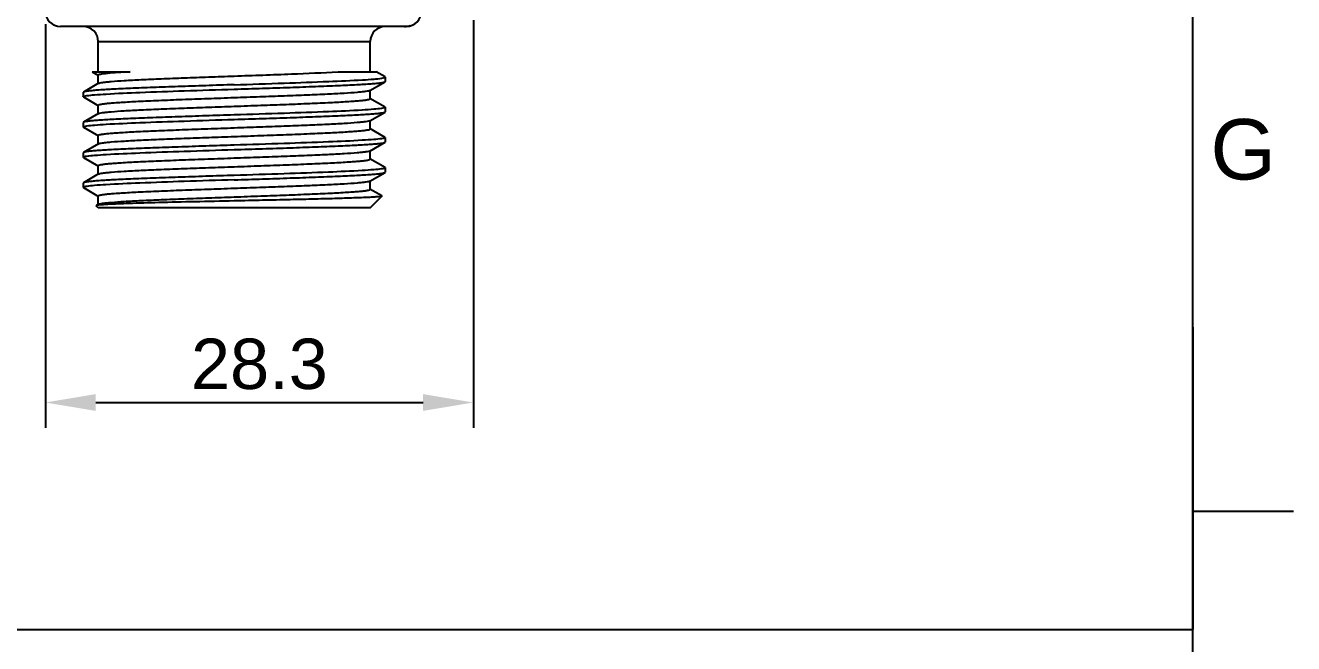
# Model space of a CAD drawing. Header units: millimetres. Extents: x 3594 to 3804, y -86 to 211.
# Drawn here: x 3740.9 to 3803.9, y -51.8 to -21.1 of the extents above; entities that cross this region are included whole.
import ezdxf

# ---------------------------------------------------------------- set-up
doc = ezdxf.new("R2010")
doc.units = ezdxf.units.MM
doc.header["$LTSCALE"] = 0.1
doc.layers.add('DIM', color=3, linetype='Continuous')
doc.layers.add('FORM', color=7, linetype='Continuous')
doc.styles.get("Standard").update_dxf_attribs({"font": 'arial.ttf'})
doc.dimstyles.new('ISO-25', dxfattribs={"dimtxt": 2.5, "dimasz": 2.5, "dimexe": 1.25, "dimexo": 0.625, "dimtad": 1, "dimlfac": 1.333333, "dimtxsty": 'Standard', "dimcen": 2.5, "dimadec": 0, "dimazin": 0, "dimtfac": 1, "dimtmove": 0, "dimatfit": 3, "dimfxl": 0, "dimarcsym": 0})

# ---------------------------------------------------------------- blocks, each defined once
blk = doc.blocks.new('*D18')
at = {"layer": 'Defpoints', "color": 0}
for p in [(3741.943, -20.447), (3763.192, -20.26), (3763.192, -39.859)]:
    blk.add_point(p, dxfattribs=at)
at = {"layer": 'DIM', "color": 0, "lineweight": -2}
for p, q in [((3741.943, -21.072), (3741.943, -41.109)), ((3763.192, -20.885), (3763.192, -41.109)), ((3744.443, -39.859), (3760.692, -39.859))]:
    blk.add_line(p, q, dxfattribs=at)
at = {"layer": 'DIM', "color": 0}
for points in [[(3744.443, -39.442), (3744.443, -40.275), (3741.943, -39.859)], [(3760.692, -39.442), (3760.692, -40.275), (3763.192, -39.859)]]:
    blk.add_solid(points, dxfattribs=at)
at = {"layer": 'DIM', "color": 0, "insert": (3752.567, -37.956), "char_height": 2.5, "attachment_point": 5}
blk.add_mtext('28.3', dxfattribs=at)

msp = doc.modelspace()

# ---------------------------------------------------------------- linework, layer by layer
at = {"color": 7, "linetype": 'Continuous'}
for p, q in [((3759.8608, -21.1966), (3742.6928, -21.1966)), ((3744.5677, -21.9466), (3758.0677, -21.9466)), ((3744.5677, -23.4466), (3744.5677, -21.9466)), ((3758.0677, -23.4466), (3758.0677, -21.9466)), ((3744.2659, -23.4466), (3744.5803, -23.6285)), ((3744.271, -23.4466), (3746.1577, -23.4466)), ((3744.5773, -23.6012), (3744.5677, -23.6139)), ((3744.5677, -24.0294), (3744.5677, -23.6139)), ((3756.4777, -23.4466), (3758.3616, -23.4466)), ((3758.8064, -23.6992), (3758.3695, -23.4466)), ((3758.8177, -23.708), (3758.8064, -23.6954)), ((3758.8177, -23.7081), (3758.8177, -23.9309)), ((3743.8291, -24.4492), (3743.8177, -24.4624)), ((3743.8177, -24.4624), (3743.8177, -24.6809)), ((3744.5803, -24.0148), (3743.8291, -24.4492)), ((3758.0551, -24.3785), (3758.8064, -23.944)), ((3758.0677, -24.7794), (3758.0677, -24.3639)), ((3758.8064, -23.944), (3758.8177, -23.9309)), ((3743.8291, -24.694), (3743.8177, -24.6809)), ((3743.8291, -24.694), (3744.5803, -25.1285)), ((3744.5677, -25.5294), (3744.5677, -25.1139)), ((3758.8064, -25.1992), (3758.0551, -24.7648)), ((3744.5803, -25.5148), (3743.8291, -25.9492)), ((3758.0551, -25.8785), (3758.8064, -25.444)), ((3758.8064, -25.1993), (3758.8177, -25.2124)), ((3758.8064, -25.444), (3758.8177, -25.4309)), ((3758.8177, -25.2124), (3758.8177, -25.4309)), ((3743.8291, -25.9492), (3743.8177, -25.9624)), ((3743.8177, -25.9624), (3743.8177, -26.1809)), ((3743.8291, -26.194), (3743.8177, -26.1809)), ((3743.8291, -26.194), (3744.5803, -26.6285)), ((3758.8064, -26.6992), (3758.0551, -26.2648)), ((3758.0677, -26.2794), (3758.0677, -25.8639)), ((3744.5803, -27.0148), (3743.8291, -27.4492)), ((3744.5677, -27.0294), (3744.5677, -26.6139)), ((3758.0551, -27.3785), (3758.8064, -26.944)), ((3758.8064, -26.6992), (3758.8177, -26.7124)), ((3758.8064, -26.944), (3758.8177, -26.9309)), ((3758.8177, -26.7124), (3758.8177, -26.9309)), ((3743.8291, -27.4493), (3743.8177, -27.4624)), ((3743.8177, -27.4624), (3743.8177, -27.6809)), ((3743.8291, -27.694), (3743.8177, -27.6809)), ((3743.8291, -27.694), (3744.5803, -28.1285)), ((3758.0677, -27.7794), (3758.0677, -27.3639)), ((3744.5677, -28.5294), (3744.5677, -28.1139)), ((3758.8064, -28.1992), (3758.0551, -27.7648)), ((3758.8064, -28.1992), (3758.8177, -28.2124)), ((3758.8177, -28.2124), (3758.8177, -28.4309)), ((3743.8291, -28.9492), (3743.8177, -28.9624)), ((3743.8177, -28.9624), (3743.8177, -29.1852)), ((3744.5803, -28.5148), (3743.8291, -28.9492)), ((3758.0551, -28.8785), (3758.8064, -28.444)), ((3758.0677, -29.2794), (3758.0677, -28.8639)), ((3758.8064, -28.444), (3758.8177, -28.4309)), ((3743.8177, -29.1853), (3743.8291, -29.1979)), ((3743.8291, -29.194), (3744.5803, -29.6285)), ((3758.6462, -29.6066), (3758.0551, -29.2648)), ((3744.4653, -30.0818), (3744.4618, -30.0907)), ((3744.5677, -30.1966), (3744.4618, -30.0907)), ((3744.5803, -30.0148), (3744.4923, -30.0657)), ((3744.5677, -30.0294), (3744.5677, -29.6139)), ((3758.0675, -30.1966), (3744.568, -30.1966)), ((3758.0677, -30.1966), (3758.6494, -29.615)), ((3758.6462, -29.6065), (3758.6494, -29.615))]:
    msp.add_line(p, q, dxfattribs=at)
for centre, radius, start, end in [((3742.6927, -20.4466), 0.75, 180, 270), ((3759.8608, -20.4466), 0.75, 270, 0), ((3743.8177, -21.9466), 0.75, 0, 90), ((3758.8177, -21.9466), 0.75, 90, 180), ((3759.7689, -20.4723), 0.7244, 270.011344, 274.81449), ((3759.7668, -20.4519), 0.7448, 274.848048, 292.522558)]:
    msp.add_arc(centre, radius, start, end, dxfattribs=at)
for points, knots in [([(3746.1577, -23.4466), (3745.9464, -23.4582), (3745.5742, -23.4804), (3745.1417, -23.5129), (3744.8751, -23.5409), (3744.7367, -23.559), (3744.6424, -23.5776), (3744.5925, -23.5911), (3744.5773, -23.6012)], [0, 0, 0, 0, 0.3989849, 0.7033248, 0.81727, 0.9048363, 0.9656527, 1, 1, 1, 1]), ([(3744.5804, -24.0148), (3744.6012, -24.0027), (3744.6685, -23.9874), (3744.7958, -23.9655), (3744.9823, -23.9445), (3745.3404, -23.912), (3745.917, -23.8742), (3746.7473, -23.8306), (3747.7399, -23.7869), (3748.8596, -23.7428), (3750.0665, -23.6986), (3750.8957, -23.6693), (3751.3177, -23.6544)], [0, 0, 0, 0, 0.0107224, 0.0299982, 0.0577878, 0.0939172, 0.1898451, 0.3144634, 0.4633921, 0.6313053, 0.8123817, 1, 1, 1, 1]), ([(3751.3177, -23.6544), (3752.2661, -23.6208), (3753.9864, -23.5597), (3755.7065, -23.4889), (3756.4777, -23.4466)], [0, 0, 0, 0, 0.55129, 1, 1, 1, 1]), ([(3751.3177, -24.0874), (3752.1467, -24.061), (3753.7109, -24.0121), (3755.8329, -23.9306), (3757.3188, -23.8698), (3758.195, -23.8127), (3758.5131, -23.7809), (3758.6385, -23.7614)], [0, 0, 0, 0, 0.3394694, 0.6405455, 0.8692645, 0.9480529, 1, 1, 1, 1]), ([(3758.6385, -23.7614), (3758.6836, -23.7544), (3758.7429, -23.7436), (3758.7999, -23.7261), (3758.8177, -23.7137), (3758.8177, -23.708)], [0, 0, 0, 0, 0.7197786, 0.910082, 1, 1, 1, 1]), ([(3751.3177, -24.0874), (3750.8469, -24.1024), (3749.922, -24.1318), (3748.5763, -24.1762), (3747.3286, -24.2205), (3746.2237, -24.2643), (3745.3011, -24.3081), (3744.6617, -24.3458), (3744.2662, -24.3787), (3744.0616, -24.3995), (3743.9236, -24.4218), (3743.851, -24.4366), (3743.8291, -24.4493)], [0, 0, 0, 0, 0.1883678, 0.3700562, 0.5384618, 0.6876436, 0.8122448, 0.9078463, 0.9436659, 0.9710806, 0.9898622, 1, 1, 1, 1]), ([(3744.0023, -24.6278), (3744.1288, -24.6096), (3744.4485, -24.5804), (3745.326, -24.5218), (3746.8108, -24.4574), (3748.9298, -24.3816), (3750.4907, -24.3322), (3751.3177, -24.3058)], [0, 0, 0, 0, 0.0523332, 0.1314037, 0.3602834, 0.6610701, 1, 1, 1, 1]), ([(3751.3177, -24.3059), (3751.7885, -24.2909), (3752.7134, -24.2615), (3754.0592, -24.2171), (3755.3069, -24.1728), (3756.4118, -24.1289), (3757.3343, -24.0852), (3757.9737, -24.0475), (3758.3692, -24.0146), (3758.5739, -23.9938), (3758.7118, -23.9714), (3758.7844, -23.9567), (3758.8063, -23.944)], [0, 0, 0, 0, 0.1883679, 0.3700563, 0.5384618, 0.6876435, 0.8122447, 0.9078466, 0.9436661, 0.9710808, 0.9898623, 1, 1, 1, 1]), ([(3758.0551, -24.3785), (3758.0342, -24.3906), (3757.967, -24.4059), (3757.8397, -24.4277), (3757.6531, -24.4487), (3757.2951, -24.4813), (3756.7184, -24.5191), (3755.8881, -24.5627), (3754.8955, -24.6064), (3753.7758, -24.6505), (3752.5689, -24.6946), (3751.7397, -24.724), (3751.3177, -24.7389)], [0, 0, 0, 0, 0.0107221, 0.0299986, 0.0577889, 0.0939186, 0.1898486, 0.3144698, 0.4633987, 0.6313093, 0.8123817, 1, 1, 1, 1]), ([(3743.8177, -24.6809), (3743.8177, -24.675), (3743.8361, -24.6623), (3743.8949, -24.645), (3743.9559, -24.6345), (3744.0023, -24.6278)], [0, 0, 0, 0, 0.0901234, 0.2802088, 1, 1, 1, 1]), ([(3751.3177, -24.7389), (3750.8788, -24.7544), (3750.0177, -24.7849), (3748.7676, -24.8308), (3747.6154, -24.8765), (3746.6057, -24.922), (3745.871, -24.9616), (3745.384, -24.9946), (3745.1004, -25.0176), (3744.881, -25.0398), (3744.7126, -25.0625), (3744.6274, -25.0814), (3744.5678, -25.1006), (3744.5678, -25.1139)], [0, 0, 0, 0, 0.1946068, 0.3818328, 0.5543227, 0.7055789, 0.829765, 0.8801775, 0.9221601, 0.9552976, 0.9793201, 0.9940897, 1, 1, 1, 1]), ([(3744.5804, -25.5148), (3744.6012, -25.5027), (3744.6685, -25.4874), (3744.7958, -25.4655), (3744.9823, -25.4445), (3745.3404, -25.4119), (3745.917, -25.3742), (3746.7474, -25.3306), (3747.74, -25.2869), (3748.8597, -25.2428), (3750.0665, -25.1986), (3750.8957, -25.1693), (3751.3177, -25.1544)], [0, 0, 0, 0, 0.0107226, 0.0299988, 0.0577885, 0.0939175, 0.1898465, 0.3144676, 0.4633958, 0.6313074, 0.8123818, 1, 1, 1, 1]), ([(3751.3177, -25.1544), (3751.7566, -25.1389), (3752.6177, -25.1084), (3753.8678, -25.0625), (3755.02, -25.0168), (3756.0297, -24.9713), (3756.7644, -24.9317), (3757.2515, -24.8987), (3757.5351, -24.8757), (3757.7545, -24.8535), (3757.9229, -24.8307), (3758.008, -24.8119), (3758.0677, -24.7927), (3758.0677, -24.7794)], [0, 0, 0, 0, 0.194605, 0.3818286, 0.5543207, 0.7055796, 0.8297666, 0.8801793, 0.9221622, 0.9552999, 0.9793226, 0.9940918, 1, 1, 1, 1]), ([(3751.3177, -25.5874), (3750.8469, -25.6024), (3749.922, -25.6318), (3748.5763, -25.6762), (3747.3286, -25.7205), (3746.2236, -25.7643), (3745.3011, -25.8081), (3744.6617, -25.8458), (3744.2662, -25.8787), (3744.0616, -25.8995), (3743.9236, -25.9218), (3743.851, -25.9366), (3743.8291, -25.9492)], [0, 0, 0, 0, 0.1883671, 0.3700573, 0.5384643, 0.6876466, 0.8122472, 0.9078474, 0.9436665, 0.971081, 0.9898625, 1, 1, 1, 1]), ([(3744.0005, -26.1281), (3744.1266, -26.1098), (3744.4458, -26.0806), (3745.3228, -26.0219), (3746.8079, -25.9575), (3748.9281, -25.8817), (3750.4901, -25.8322), (3751.3177, -25.8059)], [0, 0, 0, 0, 0.0521885, 0.1311635, 0.3599944, 0.660886, 1, 1, 1, 1]), ([(3758.6337, -25.2654), (3758.5074, -25.2836), (3758.1879, -25.3128), (3757.3106, -25.3714), (3755.8256, -25.4358), (3753.7062, -25.5116), (3752.1449, -25.561), (3751.3177, -25.5874)], [0, 0, 0, 0, 0.0522839, 0.1313223, 0.3601851, 0.6610077, 1, 1, 1, 1]), ([(3751.3177, -25.8059), (3751.7885, -25.7909), (3752.7134, -25.7615), (3754.0592, -25.7171), (3755.3069, -25.6728), (3756.4118, -25.6289), (3757.3343, -25.5852), (3757.9737, -25.5475), (3758.3692, -25.5146), (3758.5739, -25.4938), (3758.7118, -25.4714), (3758.7844, -25.4567), (3758.8063, -25.444)], [0, 0, 0, 0, 0.1883684, 0.3700589, 0.5384643, 0.687645, 0.8122454, 0.9078459, 0.9436653, 0.9710801, 0.9898618, 1, 1, 1, 1]), ([(3758.8177, -25.2124), (3758.8177, -25.2183), (3758.7994, -25.231), (3758.7408, -25.2482), (3758.68, -25.2587), (3758.6337, -25.2654)], [0, 0, 0, 0, 0.0902012, 0.2802947, 1, 1, 1, 1]), ([(3743.8177, -26.1809), (3743.8177, -26.1751), (3743.8358, -26.1624), (3743.8941, -26.1452), (3743.9545, -26.1348), (3744.0005, -26.1281)], [0, 0, 0, 0, 0.0903409, 0.2804473, 1, 1, 1, 1]), ([(3751.3177, -26.239), (3750.8788, -26.2545), (3750.0177, -26.2849), (3748.7676, -26.3308), (3747.6153, -26.3765), (3746.6057, -26.422), (3745.871, -26.4616), (3745.3839, -26.4946), (3745.1003, -26.5176), (3744.881, -26.5398), (3744.7126, -26.5625), (3744.6274, -26.5814), (3744.5678, -26.6006), (3744.5678, -26.6139)], [0, 0, 0, 0, 0.1946091, 0.3818364, 0.5543269, 0.7055828, 0.8297679, 0.8801807, 0.9221639, 0.9553011, 0.9793223, 0.9940906, 1, 1, 1, 1]), ([(3758.0551, -25.8785), (3758.0342, -25.8906), (3757.967, -25.9059), (3757.8397, -25.9278), (3757.6531, -25.9487), (3757.2951, -25.9814), (3756.7184, -26.0191), (3755.8881, -26.0626), (3754.8955, -26.1063), (3753.7758, -26.1504), (3752.5689, -26.1947), (3751.7397, -26.224), (3751.3177, -26.239)], [0, 0, 0, 0, 0.0107221, 0.0299981, 0.0577882, 0.0939182, 0.1898468, 0.314465, 0.4633943, 0.6313053, 0.8123802, 1, 1, 1, 1]), ([(3751.3177, -26.6544), (3751.7566, -26.6389), (3752.6177, -26.6084), (3753.8678, -26.5625), (3755.02, -26.5167), (3756.0297, -26.4713), (3756.7644, -26.4317), (3757.2515, -26.3987), (3757.5351, -26.3757), (3757.7545, -26.3535), (3757.9229, -26.3307), (3758.008, -26.3119), (3758.0677, -26.2927), (3758.0677, -26.2794)], [0, 0, 0, 0, 0.1946044, 0.3818266, 0.5543196, 0.7055798, 0.829766, 0.8801792, 0.922163, 0.955301, 0.9793232, 0.9940922, 1, 1, 1, 1]), ([(3744.5804, -27.0148), (3744.6012, -27.0027), (3744.6685, -26.9874), (3744.7958, -26.9655), (3744.9823, -26.9445), (3745.3404, -26.9119), (3745.917, -26.8742), (3746.7473, -26.8307), (3747.7399, -26.7869), (3748.8596, -26.7428), (3750.0665, -26.6986), (3750.8957, -26.6693), (3751.3177, -26.6544)], [0, 0, 0, 0, 0.0107226, 0.029998, 0.0577872, 0.0939159, 0.189843, 0.3144613, 0.4633894, 0.6313024, 0.8123801, 1, 1, 1, 1]), ([(3758.635, -26.7652), (3758.5089, -26.7835), (3758.1897, -26.8127), (3757.3127, -26.8713), (3755.8275, -26.9357), (3753.7074, -27.0116), (3752.1454, -27.061), (3751.3177, -27.0874)], [0, 0, 0, 0, 0.0521885, 0.1311635, 0.3599944, 0.660886, 1, 1, 1, 1]), ([(3751.3177, -27.3059), (3751.7885, -27.2909), (3752.7134, -27.2615), (3754.0592, -27.2171), (3755.3069, -27.1728), (3756.4118, -27.1289), (3757.3343, -27.0852), (3757.9737, -27.0475), (3758.3692, -27.0146), (3758.5739, -26.9938), (3758.7118, -26.9714), (3758.7844, -26.9567), (3758.8063, -26.944)], [0, 0, 0, 0, 0.1883671, 0.3700573, 0.5384643, 0.6876466, 0.8122472, 0.9078473, 0.9436664, 0.9710809, 0.9898625, 1, 1, 1, 1]), ([(3758.8177, -26.7124), (3758.8177, -26.7182), (3758.7996, -26.7309), (3758.7413, -26.7481), (3758.681, -26.7585), (3758.635, -26.7652)], [0, 0, 0, 0, 0.0903409, 0.2804473, 1, 1, 1, 1]), ([(3743.8177, -27.6809), (3743.8177, -27.675), (3743.836, -27.6623), (3743.8946, -27.645), (3743.9554, -27.6346), (3744.0017, -27.6279)], [0, 0, 0, 0, 0.0902012, 0.2802947, 1, 1, 1, 1]), ([(3751.3177, -27.0874), (3750.8469, -27.1024), (3749.922, -27.1318), (3748.5763, -27.1762), (3747.3286, -27.2204), (3746.2237, -27.2643), (3745.3011, -27.3081), (3744.6617, -27.3458), (3744.2662, -27.3787), (3744.0616, -27.3995), (3743.9236, -27.4218), (3743.851, -27.4366), (3743.8291, -27.4493)], [0, 0, 0, 0, 0.1883685, 0.370059, 0.5384643, 0.687645, 0.8122455, 0.9078459, 0.9436654, 0.9710802, 0.9898618, 1, 1, 1, 1]), ([(3744.0017, -27.6279), (3744.128, -27.6096), (3744.4476, -27.5805), (3745.3249, -27.5218), (3746.8099, -27.4575), (3748.9292, -27.3816), (3750.4905, -27.3322), (3751.3177, -27.3059)], [0, 0, 0, 0, 0.0522839, 0.1313223, 0.3601851, 0.6610077, 1, 1, 1, 1]), ([(3758.0551, -27.3785), (3758.0342, -27.3906), (3757.967, -27.4058), (3757.8397, -27.4277), (3757.6531, -27.4488), (3757.2951, -27.4814), (3756.7184, -27.5191), (3755.8881, -27.5626), (3754.8955, -27.6063), (3753.7758, -27.6505), (3752.5689, -27.6947), (3751.7397, -27.724), (3751.3177, -27.7389)], [0, 0, 0, 0, 0.0107223, 0.0299984, 0.0577882, 0.0939176, 0.1898463, 0.3144666, 0.4633962, 0.6313065, 0.8123803, 1, 1, 1, 1]), ([(3751.3177, -27.7389), (3750.8788, -27.7545), (3750.0177, -27.7849), (3748.7677, -27.8307), (3747.6155, -27.8765), (3746.6059, -27.922), (3745.8712, -27.9616), (3745.3841, -27.9946), (3745.1005, -28.0176), (3744.8811, -28.0397), (3744.7127, -28.0625), (3744.6274, -28.0814), (3744.5678, -28.1006), (3744.5678, -28.1139)], [0, 0, 0, 0, 0.1945994, 0.3818185, 0.5543012, 0.7055532, 0.8297402, 0.8801548, 0.9221407, 0.9552823, 0.9793088, 0.9940841, 1, 1, 1, 1]), ([(3744.5804, -28.5148), (3744.6012, -28.5027), (3744.6685, -28.4874), (3744.7958, -28.4655), (3744.9823, -28.4445), (3745.3404, -28.4119), (3745.917, -28.3742), (3746.7473, -28.3307), (3747.7399, -28.2869), (3748.8596, -28.2428), (3750.0665, -28.1986), (3750.8957, -28.1693), (3751.3177, -28.1544)], [0, 0, 0, 0, 0.010723, 0.0299988, 0.0577883, 0.0939174, 0.1898456, 0.3144649, 0.4633904, 0.6313006, 0.8123789, 1, 1, 1, 1]), ([(3751.3177, -28.1544), (3751.7566, -28.1388), (3752.6177, -28.1084), (3753.8677, -28.0625), (3755.0199, -28.0167), (3756.0296, -27.9713), (3756.7643, -27.9317), (3757.2514, -27.8987), (3757.535, -27.8757), (3757.7544, -27.8535), (3757.9228, -27.8307), (3758.008, -27.8118), (3758.0677, -27.7927), (3758.0677, -27.7794)], [0, 0, 0, 0, 0.1946016, 0.3818181, 0.554305, 0.705562, 0.8297498, 0.8801647, 0.9221507, 0.955291, 0.9793169, 0.9940891, 1, 1, 1, 1]), ([(3758.6331, -28.2654), (3758.5067, -28.2837), (3758.1869, -28.3129), (3757.3095, -28.3715), (3755.8246, -28.4359), (3753.7056, -28.5116), (3752.1447, -28.5611), (3751.3177, -28.5874)], [0, 0, 0, 0, 0.0523332, 0.1314037, 0.3602834, 0.6610701, 1, 1, 1, 1]), ([(3758.8177, -28.2124), (3758.8177, -28.2183), (3758.7994, -28.231), (3758.7405, -28.2483), (3758.6795, -28.2587), (3758.6331, -28.2654)], [0, 0, 0, 0, 0.0901234, 0.2802088, 1, 1, 1, 1]), ([(3751.3177, -28.5874), (3750.8469, -28.6024), (3749.922, -28.6318), (3748.5763, -28.6762), (3747.3286, -28.7205), (3746.2237, -28.7643), (3745.3011, -28.8081), (3744.6617, -28.8458), (3744.2662, -28.8787), (3744.0616, -28.8995), (3743.9236, -28.9218), (3743.851, -28.9366), (3743.8291, -28.9492)], [0, 0, 0, 0, 0.1883679, 0.3700563, 0.5384618, 0.6876435, 0.8122448, 0.9078466, 0.9436661, 0.9710808, 0.9898623, 1, 1, 1, 1]), ([(3751.3177, -28.8059), (3750.4888, -28.8323), (3748.9246, -28.8811), (3746.8025, -28.9627), (3745.3167, -29.0235), (3744.4404, -29.0806), (3744.1223, -29.1123), (3743.9969, -29.1319)], [0, 0, 0, 0, 0.3394694, 0.6405455, 0.8692645, 0.9480529, 1, 1, 1, 1]), ([(3751.3177, -28.8059), (3751.7885, -28.7909), (3752.7134, -28.7615), (3754.0592, -28.7171), (3755.3069, -28.6728), (3756.4118, -28.6289), (3757.3343, -28.5852), (3757.9737, -28.5475), (3758.3692, -28.5146), (3758.5739, -28.4938), (3758.7118, -28.4714), (3758.7844, -28.4567), (3758.8063, -28.444)], [0, 0, 0, 0, 0.1883677, 0.3700561, 0.5384617, 0.6876435, 0.8122447, 0.9078463, 0.9436658, 0.9710806, 0.9898622, 1, 1, 1, 1]), ([(3758.0551, -28.8785), (3758.0342, -28.8906), (3757.967, -28.9059), (3757.8397, -28.9278), (3757.6531, -28.9488), (3757.2951, -28.9814), (3756.7184, -29.0191), (3755.8881, -29.0626), (3754.8955, -29.1063), (3753.7758, -29.1505), (3752.569, -29.1947), (3751.7397, -29.224), (3751.3177, -29.239)], [0, 0, 0, 0, 0.0107225, 0.0299988, 0.0577889, 0.0939186, 0.1898475, 0.3144665, 0.4633928, 0.6313014, 0.8123781, 1, 1, 1, 1]), ([(3743.9969, -29.1319), (3743.9518, -29.1389), (3743.8925, -29.1497), (3743.8356, -29.1672), (3743.8177, -29.1796), (3743.8177, -29.1853)], [0, 0, 0, 0, 0.7197786, 0.910082, 1, 1, 1, 1]), ([(3751.3177, -29.239), (3750.8788, -29.2545), (3750.0177, -29.2849), (3748.7677, -29.3308), (3747.6155, -29.3765), (3746.6058, -29.422), (3745.8712, -29.4616), (3745.3841, -29.4946), (3745.1004, -29.5176), (3744.8811, -29.5398), (3744.7126, -29.5625), (3744.6275, -29.5815), (3744.5677, -29.6005), (3744.5677, -29.6139)], [0, 0, 0, 0, 0.1946183, 0.3818094, 0.5543047, 0.7055518, 0.8297359, 0.8801621, 0.9221381, 0.9552829, 0.9793111, 0.9940756, 1, 1, 1, 1]), ([(3751.3177, -29.6544), (3751.7566, -29.6389), (3752.6177, -29.6084), (3753.8677, -29.5625), (3755.0199, -29.5167), (3756.0295, -29.4713), (3756.7642, -29.4317), (3757.2513, -29.3987), (3757.5349, -29.3757), (3757.7543, -29.3535), (3757.9227, -29.3308), (3758.008, -29.3118), (3758.0676, -29.2927), (3758.0677, -29.2794)], [0, 0, 0, 0, 0.1945959, 0.3818101, 0.5542928, 0.7055468, 0.8297346, 0.88015, 0.9221371, 0.95528, 0.9793081, 0.9940846, 1, 1, 1, 1]), ([(3745.0392, -30.0251), (3744.9623, -30.0293), (3744.8279, -30.0379), (3744.654, -30.0504), (3744.5409, -30.0657), (3744.4819, -30.0726), (3744.4653, -30.0818)], [0, 0, 0, 0, 0.3998796, 0.7011784, 0.9015538, 1, 1, 1, 1]), ([(3744.5804, -30.0148), (3744.6012, -30.0027), (3744.6685, -29.9874), (3744.7958, -29.9655), (3744.9823, -29.9445), (3745.3404, -29.9119), (3745.9171, -29.8742), (3746.7474, -29.8307), (3747.74, -29.7869), (3748.8596, -29.7428), (3750.0665, -29.6986), (3750.8957, -29.6694), (3751.3177, -29.6544)], [0, 0, 0, 0, 0.0107236, 0.029994, 0.057796, 0.0939143, 0.1898556, 0.3144812, 0.4634032, 0.6313166, 0.8123638, 1, 1, 1, 1]), ([(3751.3177, -29.8547), (3750.6648, -29.8686), (3749.4148, -29.8932), (3747.6713, -29.9359), (3746.2313, -29.9764), (3745.3883, -30.0057), (3745.0392, -30.0251)], [0, 0, 0, 0, 0.3119293, 0.5971394, 0.833002, 1, 1, 1, 1]), ([(3758.6494, -29.615), (3758.6372, -29.6271), (3758.5746, -29.6311), (3758.4626, -29.6508), (3758.2756, -29.6621), (3758.028, -29.6778), (3757.7161, -29.6912), (3757.1839, -29.7107), (3756.3865, -29.7359), (3755.2944, -29.7665), (3754.0531, -29.7943), (3752.7109, -29.8229), (3751.7876, -29.8447), (3751.3177, -29.8547)], [0, 0, 0, 0, 0.0070193, 0.0231749, 0.0484066, 0.0824748, 0.1250696, 0.1758445, 0.3002854, 0.4511651, 0.6224833, 0.8078616, 1, 1, 1, 1])]:
    msp.add_open_spline(points, degree=3, knots=knots, dxfattribs=at)
at = {"layer": 'FORM'}
for p, q in [((3798.9134, -81.1235), (3798.9134, 205.8765)), ((3798.9134, -36.1235), (3798.9134, -51.1235)), ((3798.9134, -45.2485), (3803.9134, -45.2485)), ((3691.9134, -51.1235), (3798.9134, -51.1235)), ((3798.9134, -66.1235), (3798.9134, -51.1235))]:
    msp.add_line(p, q, dxfattribs=at)

# ---------------------------------------------------------------- texts
at = {"layer": 'FORM', "insert": (3801.4134, -27.311), "char_height": 3, "attachment_point": 5}
msp.add_mtext_dynamic_manual_height_columns('G', width=5, gutter_width=12.5, heights=[0], dxfattribs=at)

# ---------------------------------------------------------------- dimensions: what is measured, and where the dimension line sits
at = {"layer": 'DIM'}
dim = msp.add_linear_dim(base=(3763.1921, -39.8587), p1=(3741.9427, -20.4466), p2=(3763.1921, -20.2597), text='28.3', dimstyle='ISO-25', override={"dimfxl": 1.25}, dxfattribs=at)
dim.commit()
dim.dimension.update_dxf_attribs({"geometry": '*D18', "text_midpoint": (3752.5674, -37.9564)})

doc.saveas('drawing.dxf')
